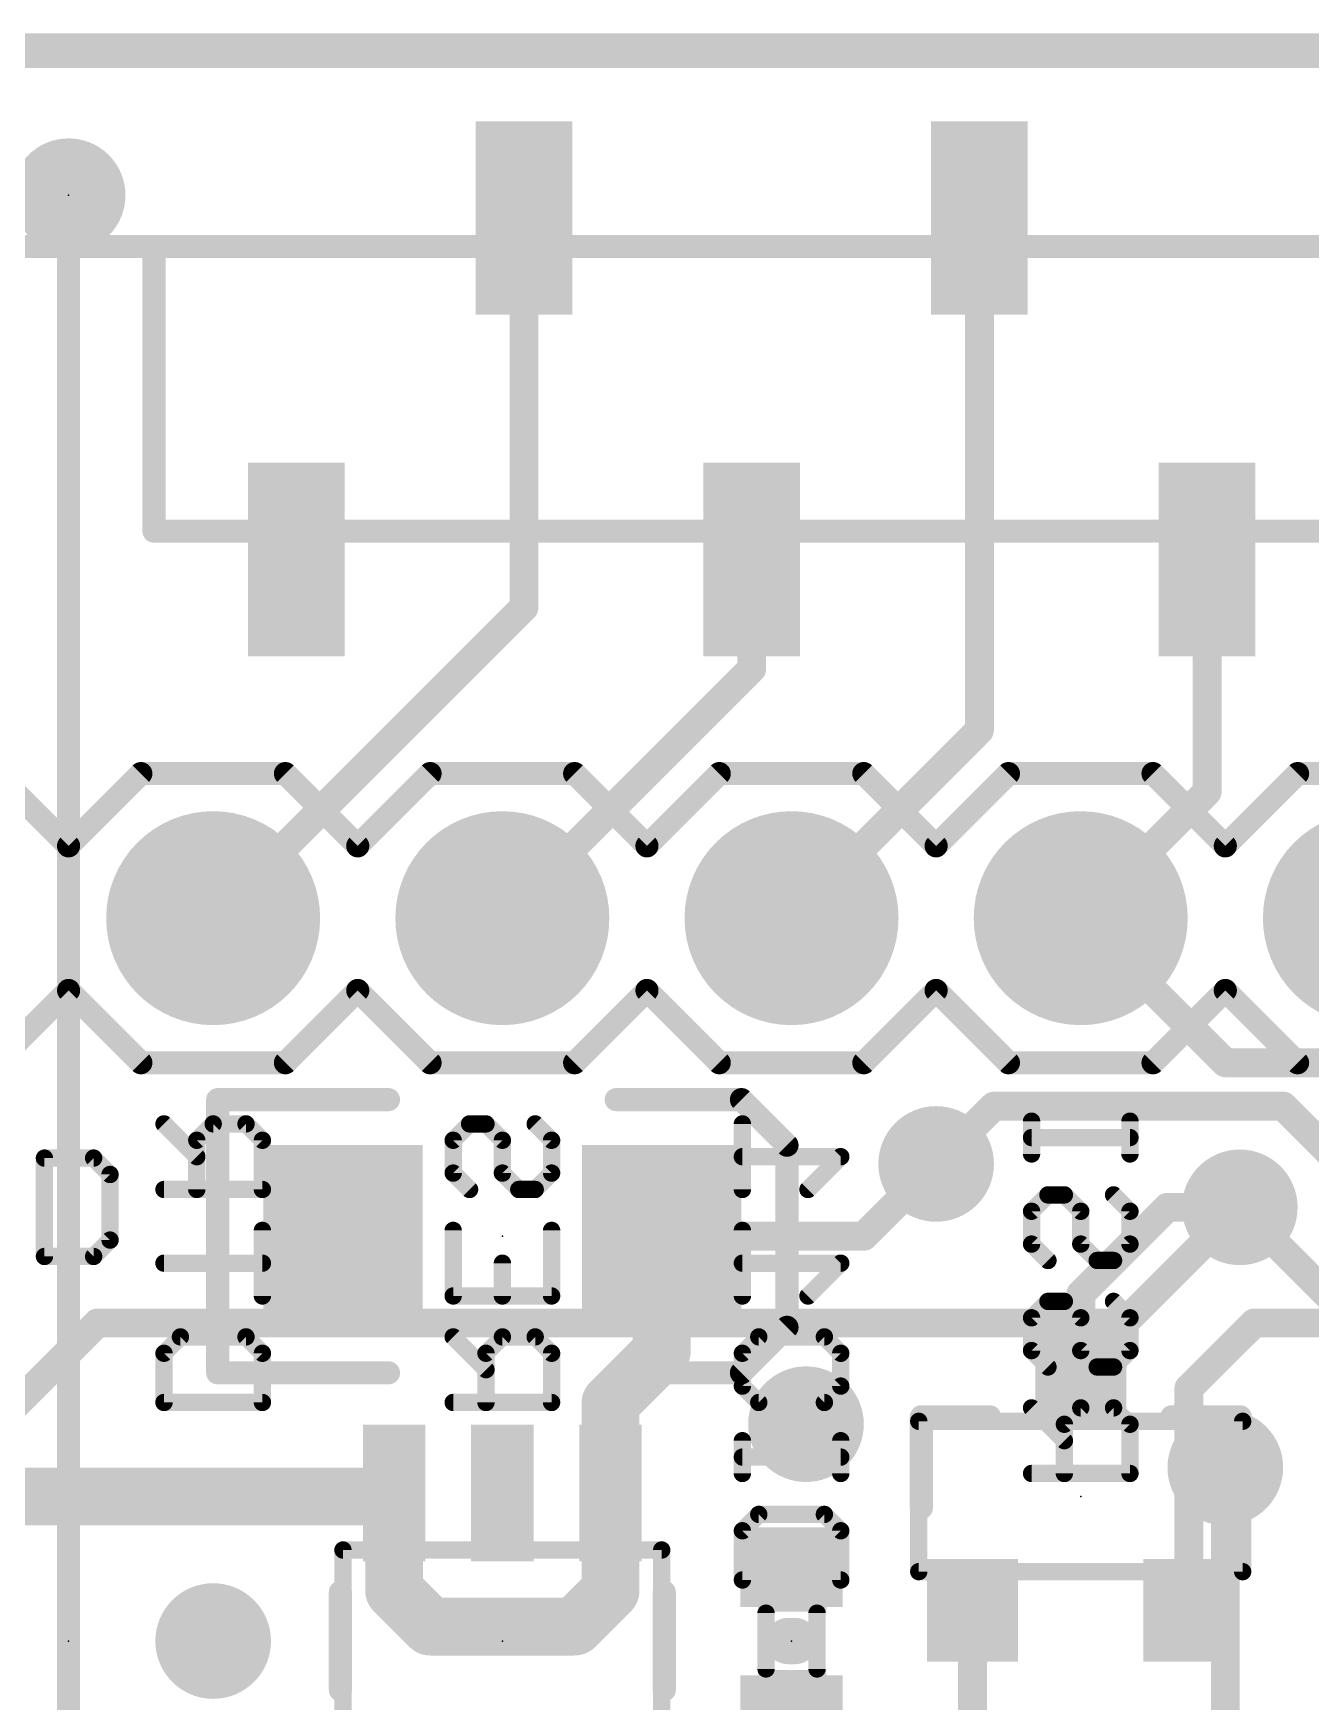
# Model space of a CAD drawing. Extents: x -1.3 to 34.4, y -29.2 to 28.1.
# Drawn here: x 4.77 to 15.99, y 13.44 to 28.09 of the extents above; entities that cross this region are included whole.
import ezdxf

# ---------------------------------------------------------------- set-up
doc = ezdxf.new("R2010")
doc.units = 0
for name, color, linetype in [('1', 12, 'CONTINUOUS'), ('16', 132, 'CONTINUOUS'), ('17', 110, 'CONTINUOUS'), ('18', 110, 'CONTINUOUS'), ('20', 53, 'CONTINUOUS'), ('21', 41, 'CONTINUOUS'), ('22', 40, 'CONTINUOUS'), ('23', 53, 'CONTINUOUS'), ('51', 53, 'CONTINUOUS')]:
    doc.layers.add(name, color=color, linetype=linetype)

# ---------------------------------------------------------------- blocks, each defined once
blk = doc.blocks.new('RECT')
blk.add_solid([(-0.5, -0.5), (0.5, -0.5), (-0.5, 0.5), (0.5, 0.5)])
blk = doc.blocks.new('ROUNDP')
at = {"const_width": 0.5}
blk.add_lwpolyline([(0, -0.25, 1), (0, 0.25, 1), (0, -0.25)], format="xyb", dxfattribs=at)
blk = doc.blocks.new('PIE')
at = {"const_width": 0.5}
blk.add_lwpolyline([(0, -0.25, 1), (0, 0.25, 1), (0, -0.25)], format="xyb", dxfattribs=at)
blk = doc.blocks.new('ROUNDV')
at = {"const_width": 0.5}
blk.add_lwpolyline([(0, -0.25, 1), (0, 0.25, 1), (0, -0.25)], format="xyb", dxfattribs=at)

msp = doc.modelspace()

# ---------------------------------------------------------------- linework, layer by layer
at = {"layer": '1'}
for points, const_width in [([(0, 27.94), (27.94, 27.94)], 0.3048), ([(9.08, 23.05), (9.08, 26.47)], 0.254), ([(13.08, 21.97), (13.08, 26.47)], 0.254), ([(11.08, 22.51), (11.08, 23.47)], 0.254), ([(15.08, 21.43), (15.08, 23.47)], 0.254), ([(6.35, 20.32), (9.08, 23.05)], 0.254), ([(8.89, 20.32), (11.08, 22.51)], 0.254), ([(11.43, 20.32), (13.08, 21.97)], 0.254), ([(13.97, 20.32), (15.08, 21.43)], 0.254), ([(15.24, 19.05), (13.97, 20.32)], 0.254), ([(22.86, 19.05), (15.24, 19.05)], 0.254), ([(12.065, 17.526), (12.7, 18.161)], 0.254), ([(13.97, 17.018), (14.732, 17.78)], 0.254), ([(14.732, 17.78), (15.367, 17.78)], 0.254), ([(10.29, 16.513), (10.29, 17.526)], 0.508), ([(10.29, 17.526), (12.065, 17.526)], 0.254), ([(13.97, 16.34), (13.97, 17.018)], 0.254), ([(14.92, 16.19), (15.494, 16.764)], 0.254), ([(15.494, 16.764), (16.51, 16.764)], 0.254), ([(9.84, 16.063), (10.29, 16.513)], 0.508), ([(9.84, 15.2701), (9.84, 16.063)], 0.508), ([(14.92, 15.494), (14.92, 16.19)], 0.254), ([(14.92, 14.24), (14.92, 15.494)], 0.254), ([(15.24, 15.494), (14.92, 15.494)], 0.254), ([(3.81, 15.24), (7.874, 15.24)], 0.508), ([(7.874, 15.24), (7.9041, 15.2701)], 0.508), ([(7.9041, 15.2701), (7.94, 15.2701)], 0.508), ([(7.94, 15.2701), (7.94, 14.412)], 0.508), ([(9.84, 14.412), (9.84, 15.2701)], 0.508), ([(7.94, 14.412), (8.255, 14.097)], 0.508), ([(9.525, 14.097), (9.84, 14.412)], 0.508), ([(13.02, 14.24), (13.02, 12.761)], 0.254), ([(8.255, 14.097), (9.525, 14.097)], 0.508), ([(11.43, 12.7), (11.43, 13.32)], 0.508)]:
    msp.add_lwpolyline(points, dxfattribs=dict(at, const_width=const_width))
for points, const_width in [([(9.1435, 26.47, 1), (9.0165, 26.47)], 0.127), ([(13.1435, 26.47, 1), (13.0165, 26.47)], 0.127), ([(11.1435, 23.47, 1), (11.0165, 23.47)], 0.127), ([(15.1435, 23.47, 1), (15.0165, 23.47)], 0.127), ([(9.1249, 23.0051, 1), (9.0351, 23.0949)], 0.127), ([(9.0165, 23.05, 1), (9.1435, 23.05)], 0.127), ([(11.0165, 22.51, 1), (11.1435, 22.51)], 0.127), ([(11.1249, 22.4651, 1), (11.0351, 22.5549)], 0.127), ([(13.0165, 21.97, 1), (13.1435, 21.97)], 0.127), ([(13.1249, 21.9251, 1), (13.0351, 22.0149)], 0.127), ([(15.1249, 21.3851, 1), (15.0351, 21.4749)], 0.127), ([(15.0165, 21.43, 1), (15.1435, 21.43)], 0.127), ([(6.3051, 20.3649, 1), (6.3949, 20.2751)], 0.127), ([(8.8451, 20.3649, 1), (8.9349, 20.2751)], 0.127), ([(11.3851, 20.3649, 1), (11.4749, 20.2751)], 0.127), ([(14.0149, 20.3649, 1), (13.9251, 20.2751)], 0.127), ([(13.9251, 20.3649, 1), (14.0149, 20.2751)], 0.127), ([(15.24, 19.1135, 1), (15.24, 18.9865)], 0.127), ([(15.1951, 19.0051, 1), (15.2849, 19.0949)], 0.127), ([(12.7449, 18.1161, 1), (12.6551, 18.2059)], 0.127), ([(14.732, 17.8435, 1), (14.732, 17.7165)], 0.127), ([(14.7769, 17.7351, 1), (14.6871, 17.8249)], 0.127), ([(15.367, 17.7165, 1), (15.367, 17.8435)], 0.127), ([(10.417, 17.526, 1), (10.163, 17.526)], 0.254), ([(10.29, 17.5895, 1), (10.29, 17.4625)], 0.127), ([(12.0201, 17.5709, 1), (12.1099, 17.4811)], 0.127), ([(12.065, 17.4625, 1), (12.065, 17.5895)], 0.127), ([(14.0335, 17.018, 1), (13.9065, 17.018)], 0.127), ([(13.9251, 17.0629, 1), (14.0149, 16.9731)], 0.127), ([(15.494, 16.8275, 1), (15.494, 16.7005)], 0.127), ([(15.5389, 16.7191, 1), (15.4491, 16.8089)], 0.127), ([(10.3798, 16.4232, 1), (10.2002, 16.6028)], 0.254), ([(10.163, 16.513, 1), (10.417, 16.513)], 0.254), ([(9.967, 16.063, 1), (9.713, 16.063)], 0.254), ([(9.7502, 16.1528, 1), (9.9298, 15.9732)], 0.254), ([(13.9065, 16.34, 1), (14.0335, 16.34)], 0.127), ([(14.9835, 16.19, 1), (14.8565, 16.19)], 0.127), ([(14.8751, 16.2349, 1), (14.9649, 16.1451)], 0.127), ([(14.9835, 15.494, 1), (14.8565, 15.494)], 0.127), ([(14.92, 15.5575, 1), (14.92, 15.4305)], 0.127), ([(14.8565, 15.494, 1), (14.9835, 15.494)], 0.127), ([(15.24, 15.4305, 1), (15.24, 15.5575)], 0.127), ([(7.7842, 15.3298, 1), (7.9638, 15.1502)], 0.254), ([(7.9041, 15.3971, 1), (7.9041, 15.1431)], 0.254), ([(8.067, 15.2701, 1), (7.813, 15.2701)], 0.254), ([(7.9939, 15.1803, 1), (7.8143, 15.3599)], 0.254), ([(7.874, 15.113, 1), (7.874, 15.367)], 0.254), ([(7.94, 15.1431, 1), (7.94, 15.3971)], 0.254), ([(9.967, 15.2701, 1), (9.713, 15.2701)], 0.254), ([(9.713, 15.2701, 1), (9.967, 15.2701)], 0.254), ([(8.0298, 14.5018, 1), (7.8502, 14.3222)], 0.254), ([(9.9298, 14.3222, 1), (9.7502, 14.5018)], 0.254), ([(7.813, 14.412, 1), (8.067, 14.412)], 0.254), ([(9.713, 14.412, 1), (9.967, 14.412)], 0.254), ([(13.0835, 14.24, 1), (12.9565, 14.24)], 0.127), ([(8.255, 14.224, 1), (8.255, 13.97)], 0.254), ([(8.1652, 14.0072, 1), (8.3448, 14.1868)], 0.254), ([(9.4352, 14.1868, 1), (9.6148, 14.0072)], 0.254), ([(9.525, 13.97, 1), (9.525, 14.224)], 0.254), ([(14.8565, 14.24, 1), (14.9835, 14.24)], 0.127), ([(11.557, 13.32, 1), (11.303, 13.32)], 0.254)]:
    msp.add_lwpolyline(points, format="xyb", dxfattribs=dict(at, const_width=const_width))
at = {"layer": '16'}
for points, const_width in [([(0, 27.94), (27.94, 27.94)], 0.3048), ([(13.208, 18.669), (12.7, 18.161)], 0.254), ([(13.589, 18.669), (13.208, 18.669)], 0.254), ([(14.224, 18.669), (13.589, 18.669)], 0.254), ([(15.748, 18.669), (14.224, 18.669)], 0.254), ([(19.05, 15.367), (15.748, 18.669)], 0.254), ([(14.351, 16.764), (15.367, 17.78)], 0.254), ([(17.78, 15.367), (15.367, 17.78)], 0.254), ([(5.08, 16.51), (5.334, 16.764)], 0.254), ([(5.334, 16.764), (14.351, 16.764)], 0.254), ([(2.54, 13.97), (5.08, 16.51)], 0.254), ([(15.24, 11.557), (15.24, 15.494)], 0.254)]:
    msp.add_lwpolyline(points, dxfattribs=dict(at, const_width=const_width))
at = {"layer": '16', "const_width": 0.127}
for points in [[(13.208, 18.7325, 1), (13.208, 18.6055)], [(13.2529, 18.6241, 1), (13.1631, 18.7139)], [(13.589, 18.7325, 1), (13.589, 18.6055)], [(13.589, 18.6055, 1), (13.589, 18.7325)], [(14.224, 18.7325, 1), (14.224, 18.6055)], [(14.224, 18.6055, 1), (14.224, 18.7325)], [(15.7929, 18.7139, 1), (15.7031, 18.6241)], [(15.748, 18.6055, 1), (15.748, 18.7325)], [(12.6551, 18.2059, 1), (12.7449, 18.1161)], [(15.4119, 17.8249, 1), (15.3221, 17.7351)], [(15.4119, 17.7351, 1), (15.3221, 17.8249)], [(5.334, 16.8275, 1), (5.334, 16.7005)], [(5.3789, 16.7191, 1), (5.2891, 16.8089)], [(14.3061, 16.8089, 1), (14.3959, 16.7191)], [(14.351, 16.7005, 1), (14.351, 16.8275)], [(5.0351, 16.5549, 1), (5.1249, 16.4651)], [(5.1249, 16.4651, 1), (5.0351, 16.5549)], [(15.3035, 15.494, 1), (15.1765, 15.494)]]:
    msp.add_lwpolyline(points, format="xyb", dxfattribs=at)
at = {"layer": '20', "const_width": 0.2032}
msp.add_lwpolyline([(0, 27.94), (34.29, 27.94)], dxfattribs=at)
at = {"layer": '21'}
for points, const_width in [([(5.83, 26.22), (6.38, 26.22)], 0.2032), ([(5.83, 26.22), (5.83, 23.72)], 0.2032), ([(5.83, 23.72), (6.38, 23.72)], 0.2032), ([(4.445, 21.59), (5.08, 20.955)], 0.2032), ([(5.08, 20.955), (5.715, 21.59)], 0.2032), ([(5.715, 21.59), (6.985, 21.59)], 0.2032), ([(6.985, 21.59), (7.62, 20.955)], 0.2032), ([(7.62, 20.955), (8.255, 21.59)], 0.2032), ([(8.255, 21.59), (9.525, 21.59)], 0.2032), ([(9.525, 21.59), (10.16, 20.955)], 0.2032), ([(10.795, 21.59), (10.16, 20.955)], 0.2032), ([(10.795, 21.59), (12.065, 21.59)], 0.2032), ([(12.065, 21.59), (12.7, 20.955)], 0.2032), ([(12.7, 20.955), (13.335, 21.59)], 0.2032), ([(13.335, 21.59), (14.605, 21.59)], 0.2032), ([(14.605, 21.59), (15.24, 20.955)], 0.2032), ([(15.24, 20.955), (15.875, 21.59)], 0.2032), ([(15.875, 21.59), (17.145, 21.59)], 0.2032), ([(5.08, 19.685), (4.445, 19.05)], 0.2032), ([(5.715, 19.05), (5.08, 19.685)], 0.2032), ([(7.62, 19.685), (6.985, 19.05)], 0.2032), ([(8.255, 19.05), (7.62, 19.685)], 0.2032), ([(10.16, 19.685), (9.525, 19.05)], 0.2032), ([(10.16, 19.685), (10.795, 19.05)], 0.2032), ([(12.7, 19.685), (12.065, 19.05)], 0.2032), ([(13.335, 19.05), (12.7, 19.685)], 0.2032), ([(15.24, 19.685), (14.605, 19.05)], 0.2032), ([(15.875, 19.05), (15.24, 19.685)], 0.2032), ([(6.985, 19.05), (5.715, 19.05)], 0.2032), ([(9.525, 19.05), (8.255, 19.05)], 0.2032), ([(12.065, 19.05), (10.795, 19.05)], 0.2032), ([(14.605, 19.05), (13.335, 19.05)], 0.2032), ([(17.145, 19.05), (15.875, 19.05)], 0.2032), ([(6.39, 16.326), (6.39, 18.726)], 0.2032), ([(6.39, 18.726), (7.89, 18.726)], 0.2032), ([(10.99, 18.726), (9.89, 18.726)], 0.2032), ([(11.39, 18.326), (10.99, 18.726)], 0.2032), ([(11.39, 16.726), (11.39, 18.326)], 0.2032), ([(4.8682, 18.2125), (4.8682, 17.3482)], 0.1524), ([(5.3004, 18.2125), (4.8682, 18.2125)], 0.1524), ([(5.4445, 18.0685), (5.3004, 18.2125)], 0.1524), ([(5.4445, 17.4923), (5.4445, 18.0685)], 0.1524), ([(5.3004, 17.3482), (5.4445, 17.4923)], 0.1524), ([(4.8682, 17.3482), (5.3004, 17.3482)], 0.1524), ([(10.99, 16.326), (11.39, 16.726)], 0.2032), ([(7.89, 16.326), (6.39, 16.326)], 0.2032), ([(9.89, 16.326), (10.99, 16.326)], 0.2032), ([(13.17, 15.94), (12.57, 15.94)], 0.2032), ([(12.57, 15.94), (12.57, 15.14)], 0.2032), ([(14.77, 15.94), (15.37, 15.94)], 0.2032), ([(15.37, 15.94), (15.37, 15.14)], 0.2032), ([(7.4676, 13.5406), (7.4676, 14.3994)], 0.2032), ([(10.3124, 14.3994), (10.3124, 13.5406)], 0.2032), ([(11.3995, 13.97), (11.4605, 13.97)], 0.4064)]:
    msp.add_lwpolyline(points, dxfattribs=dict(at, const_width=const_width))
for points, const_width in [([(5.83, 26.2708, 1), (5.83, 26.1692)], 0.1016), ([(5.8808, 26.22, 1), (5.7792, 26.22)], 0.1016), ([(6.38, 26.1692, 1), (6.38, 26.2708)], 0.1016), ([(5.83, 23.7708, 1), (5.83, 23.6692)], 0.1016), ([(5.7792, 23.72, 1), (5.8808, 23.72)], 0.1016), ([(6.38, 23.6692, 1), (6.38, 23.7708)], 0.1016), ([(5.715, 21.6408, 1), (5.715, 21.5392)], 0.1016), ([(5.7509, 21.5541, 1), (5.6791, 21.6259)], 0.1016), ([(7.0209, 21.6259, 1), (6.9491, 21.5541)], 0.1016), ([(6.985, 21.5392, 1), (6.985, 21.6408)], 0.1016), ([(8.255, 21.6408, 1), (8.255, 21.5392)], 0.1016), ([(8.2909, 21.5541, 1), (8.2191, 21.6259)], 0.1016), ([(9.5609, 21.6259, 1), (9.4891, 21.5541)], 0.1016), ([(9.525, 21.5392, 1), (9.525, 21.6408)], 0.1016), ([(10.795, 21.6408, 1), (10.795, 21.5392)], 0.1016), ([(10.8309, 21.5541, 1), (10.7591, 21.6259)], 0.1016), ([(12.1009, 21.6259, 1), (12.0291, 21.5541)], 0.1016), ([(12.065, 21.5392, 1), (12.065, 21.6408)], 0.1016), ([(13.335, 21.6408, 1), (13.335, 21.5392)], 0.1016), ([(13.3709, 21.5541, 1), (13.2991, 21.6259)], 0.1016), ([(14.6409, 21.6259, 1), (14.5691, 21.5541)], 0.1016), ([(14.605, 21.5392, 1), (14.605, 21.6408)], 0.1016), ([(15.875, 21.6408, 1), (15.875, 21.5392)], 0.1016), ([(15.9109, 21.5541, 1), (15.8391, 21.6259)], 0.1016), ([(5.0441, 20.9909, 1), (5.1159, 20.9191)], 0.1016), ([(5.0441, 20.9191, 1), (5.1159, 20.9909)], 0.1016), ([(7.5841, 20.9909, 1), (7.6559, 20.9191)], 0.1016), ([(7.5841, 20.9191, 1), (7.6559, 20.9909)], 0.1016), ([(10.1241, 20.9909, 1), (10.1959, 20.9191)], 0.1016), ([(10.1241, 20.9191, 1), (10.1959, 20.9909)], 0.1016), ([(12.6641, 20.9909, 1), (12.7359, 20.9191)], 0.1016), ([(12.6641, 20.9191, 1), (12.7359, 20.9909)], 0.1016), ([(15.2041, 20.9909, 1), (15.2759, 20.9191)], 0.1016), ([(15.2041, 20.9191, 1), (15.2759, 20.9909)], 0.1016), ([(5.1159, 19.7209, 1), (5.0441, 19.6491)], 0.1016), ([(5.1159, 19.6491, 1), (5.0441, 19.7209)], 0.1016), ([(7.6559, 19.7209, 1), (7.5841, 19.6491)], 0.1016), ([(7.6559, 19.6491, 1), (7.5841, 19.7209)], 0.1016), ([(10.1959, 19.7209, 1), (10.1241, 19.6491)], 0.1016), ([(10.1959, 19.6491, 1), (10.1241, 19.7209)], 0.1016), ([(12.7359, 19.7209, 1), (12.6641, 19.6491)], 0.1016), ([(12.7359, 19.6491, 1), (12.6641, 19.7209)], 0.1016), ([(15.2759, 19.7209, 1), (15.2041, 19.6491)], 0.1016), ([(15.2759, 19.6491, 1), (15.2041, 19.7209)], 0.1016), ([(5.715, 19.1008, 1), (5.715, 18.9992)], 0.1016), ([(5.6791, 19.0141, 1), (5.7509, 19.0859)], 0.1016), ([(6.9491, 19.0859, 1), (7.0209, 19.0141)], 0.1016), ([(6.985, 18.9992, 1), (6.985, 19.1008)], 0.1016), ([(8.255, 19.1008, 1), (8.255, 18.9992)], 0.1016), ([(8.2191, 19.0141, 1), (8.2909, 19.0859)], 0.1016), ([(9.4891, 19.0859, 1), (9.5609, 19.0141)], 0.1016), ([(9.525, 18.9992, 1), (9.525, 19.1008)], 0.1016), ([(10.795, 19.1008, 1), (10.795, 18.9992)], 0.1016), ([(10.7591, 19.0141, 1), (10.8309, 19.0859)], 0.1016), ([(12.0291, 19.0859, 1), (12.1009, 19.0141)], 0.1016), ([(12.065, 18.9992, 1), (12.065, 19.1008)], 0.1016), ([(13.335, 19.1008, 1), (13.335, 18.9992)], 0.1016), ([(13.2991, 19.0141, 1), (13.3709, 19.0859)], 0.1016), ([(14.5691, 19.0859, 1), (14.6409, 19.0141)], 0.1016), ([(14.605, 18.9992, 1), (14.605, 19.1008)], 0.1016), ([(15.875, 19.1008, 1), (15.875, 18.9992)], 0.1016), ([(15.8391, 19.0141, 1), (15.9109, 19.0859)], 0.1016), ([(6.4408, 18.726, 1), (6.3392, 18.726)], 0.1016), ([(6.39, 18.7768, 1), (6.39, 18.6752)], 0.1016), ([(7.89, 18.6752, 1), (7.89, 18.7768)], 0.1016), ([(9.89, 18.7768, 1), (9.89, 18.6752)], 0.1016), ([(11.0259, 18.7619, 1), (10.9541, 18.6901)], 0.1016), ([(10.99, 18.6752, 1), (10.99, 18.7768)], 0.1016), ([(11.4408, 18.326, 1), (11.3392, 18.326)], 0.1016), ([(11.3541, 18.2901, 1), (11.4259, 18.3619)], 0.1016), ([(4.9063, 18.2125, 1), (4.8301, 18.2125)], 0.0762), ([(4.8682, 18.2506, 1), (4.8682, 18.1744)], 0.0762), ([(5.3273, 18.2395, 1), (5.2735, 18.1856)], 0.0762), ([(5.3004, 18.1744, 1), (5.3004, 18.2506)], 0.0762), ([(5.4826, 18.0685, 1), (5.4064, 18.0685)], 0.0762), ([(5.4175, 18.0415, 1), (5.4714, 18.0954)], 0.0762), ([(5.4064, 17.4923, 1), (5.4826, 17.4923)], 0.0762), ([(5.4714, 17.4653, 1), (5.4175, 17.5192)], 0.0762), ([(4.8682, 17.3863, 1), (4.8682, 17.3101)], 0.0762), ([(4.8301, 17.3482, 1), (4.9063, 17.3482)], 0.0762), ([(5.2735, 17.3751, 1), (5.3273, 17.3213)], 0.0762), ([(5.3004, 17.3101, 1), (5.3004, 17.3863)], 0.0762), ([(11.3392, 16.726, 1), (11.4408, 16.726)], 0.1016), ([(11.4259, 16.6901, 1), (11.3541, 16.7619)], 0.1016), ([(6.39, 16.3768, 1), (6.39, 16.2752)], 0.1016), ([(7.89, 16.2752, 1), (7.89, 16.3768)], 0.1016), ([(9.89, 16.3768, 1), (9.89, 16.2752)], 0.1016), ([(10.99, 16.2752, 1), (10.99, 16.3768)], 0.1016), ([(6.3392, 16.326, 1), (6.4408, 16.326)], 0.1016), ([(10.9541, 16.3619, 1), (11.0259, 16.2901)], 0.1016), ([(12.57, 15.9908, 1), (12.57, 15.8892)], 0.1016), ([(12.6208, 15.94, 1), (12.5192, 15.94)], 0.1016), ([(13.17, 15.8892, 1), (13.17, 15.9908)], 0.1016), ([(14.77, 15.9908, 1), (14.77, 15.8892)], 0.1016), ([(15.4208, 15.94, 1), (15.3192, 15.94)], 0.1016), ([(15.37, 15.8892, 1), (15.37, 15.9908)], 0.1016), ([(12.5192, 15.14, 1), (12.6208, 15.14)], 0.1016), ([(15.3192, 15.14, 1), (15.4208, 15.14)], 0.1016), ([(7.5184, 14.3994, 1), (7.4168, 14.3994)], 0.1016), ([(10.3632, 14.3994, 1), (10.2616, 14.3994)], 0.1016), ([(11.3995, 14.0716, 1), (11.3995, 13.8684)], 0.2032), ([(11.4605, 13.8684, 1), (11.4605, 14.0716)], 0.2032), ([(7.4168, 13.5406, 1), (7.5184, 13.5406)], 0.1016), ([(10.2616, 13.5406, 1), (10.3632, 13.5406)], 0.1016)]:
    msp.add_lwpolyline(points, format="xyb", dxfattribs=dict(at, const_width=const_width))
at = {"layer": '22', "const_width": 0.1524}
for points in [[(13.5382, 18.2485), (13.5382, 18.5366)], [(14.4025, 18.2485), (14.4025, 18.5366)], [(6.2063, 18.2248), (5.9182, 18.5129)], [(6.3504, 18.5129), (6.2063, 18.3689)], [(6.6385, 18.5129), (6.3504, 18.5129)], [(6.7825, 18.3689), (6.6385, 18.5129)], [(8.6023, 18.5129), (8.4582, 18.3689)], [(8.7463, 18.5129), (8.6023, 18.5129)], [(8.8904, 18.3689), (8.7463, 18.5129)], [(9.1785, 18.5129), (9.3225, 18.3689)], [(10.9982, 17.9367), (10.9982, 18.5129)], [(13.5382, 18.3926), (14.4025, 18.3926)], [(6.2063, 18.3689), (6.2063, 17.9367)], [(6.7825, 17.9367), (6.7825, 18.3689)], [(8.4582, 18.3689), (8.4582, 18.0807)], [(8.8904, 18.0807), (8.8904, 18.3689)], [(9.3225, 18.3689), (9.3225, 18.0807)], [(11.8625, 18.2248), (10.9982, 18.2248)], [(11.5744, 17.9367), (11.8625, 18.2248)], [(8.4582, 18.0807), (8.6023, 17.9367)], [(9.0344, 17.9367), (8.8904, 18.0807)], [(9.3225, 18.0807), (9.1785, 17.9367)], [(5.9182, 17.9367), (6.7825, 17.9367)], [(9.1785, 17.9367), (9.0344, 17.9367)], [(13.6823, 17.8892), (13.5382, 17.7452)], [(13.8263, 17.8892), (13.6823, 17.8892)], [(13.9704, 17.7452), (13.8263, 17.8892)], [(14.2585, 17.8892), (14.4025, 17.7452)], [(13.5382, 17.7452), (13.5382, 17.4571)], [(13.9704, 17.4571), (13.9704, 17.7452)], [(14.4025, 17.7452), (14.4025, 17.4571)], [(6.7825, 17.0012), (6.7825, 17.5774)], [(8.4582, 17.0012), (8.4582, 17.5774)], [(9.3225, 17.5774), (9.3225, 17.0012)], [(10.9982, 17.0012), (10.9982, 17.5774)], [(13.5382, 17.4571), (13.6823, 17.313)], [(14.1144, 17.313), (13.9704, 17.4571)], [(14.4025, 17.4571), (14.2585, 17.313)], [(5.9182, 17.2893), (6.7825, 17.2893)], [(8.8904, 17.0012), (8.8904, 17.2893)], [(11.8625, 17.2893), (10.9982, 17.2893)], [(11.5744, 17.0012), (11.8625, 17.2893)], [(14.2585, 17.313), (14.1144, 17.313)], [(9.3225, 17.0012), (8.4582, 17.0012)], [(13.6823, 16.9537), (13.5382, 16.8097)], [(13.8263, 16.9537), (13.6823, 16.9537)], [(13.9704, 16.8097), (13.8263, 16.9537)], [(14.2585, 16.9537), (14.4025, 16.8097)], [(13.5382, 16.8097), (13.5382, 16.5215)], [(13.9704, 16.5215), (13.9704, 16.8097)], [(14.4025, 16.8097), (14.4025, 16.5215)], [(5.9182, 16.4978), (6.0623, 16.6419)], [(6.0623, 16.6419), (6.6385, 16.6419)], [(6.6385, 16.6419), (6.7825, 16.4978)], [(8.7463, 16.3538), (8.4582, 16.6419)], [(8.8904, 16.6419), (8.7463, 16.4978)], [(9.1785, 16.6419), (8.8904, 16.6419)], [(9.3225, 16.4978), (9.1785, 16.6419)], [(10.9982, 16.4978), (11.1423, 16.6419)], [(11.1423, 16.6419), (11.7185, 16.6419)], [(11.7185, 16.6419), (11.8625, 16.4978)], [(5.9182, 16.0656), (5.9182, 16.4978)], [(6.7825, 16.4978), (6.7825, 16.0656)], [(8.7463, 16.4978), (8.7463, 16.0656)], [(9.3225, 16.0656), (9.3225, 16.4978)], [(10.9982, 16.2097), (10.9982, 16.4978)], [(11.8625, 16.4978), (11.8625, 16.2097)], [(13.5382, 16.5215), (13.6823, 16.3775)], [(14.1144, 16.3775), (13.9704, 16.5215)], [(14.4025, 16.5215), (14.2585, 16.3775)], [(14.2585, 16.3775), (14.1144, 16.3775)], [(11.1423, 16.0656), (10.9982, 16.2097)], [(11.8625, 16.2097), (11.7185, 16.0656)], [(6.7825, 16.0656), (5.9182, 16.0656)], [(8.4582, 16.0656), (9.3225, 16.0656)], [(11.7185, 16.0656), (11.1423, 16.0656)], [(13.8263, 15.7301), (13.5382, 16.0182)], [(13.9704, 16.0182), (13.8263, 15.8741)], [(14.2585, 16.0182), (13.9704, 16.0182)], [(14.4025, 15.8741), (14.2585, 16.0182)], [(13.8263, 15.8741), (13.8263, 15.442)], [(14.4025, 15.442), (14.4025, 15.8741)], [(10.9982, 15.442), (10.9982, 15.7301)], [(11.8625, 15.442), (11.8625, 15.7301)], [(10.9982, 15.586), (11.8625, 15.586)], [(13.5382, 15.442), (14.4025, 15.442)], [(10.9982, 14.9386), (11.1423, 15.0827)], [(11.1423, 15.0827), (11.7185, 15.0827)], [(11.7185, 15.0827), (11.8625, 14.9386)], [(10.9982, 14.5064), (10.9982, 14.9386)], [(11.8625, 14.9386), (11.8625, 14.5064)], [(11.8625, 14.5064), (10.9982, 14.5064)]]:
    msp.add_lwpolyline(points, dxfattribs=at)
at = {"layer": '22', "const_width": 0.0762}
for points in [[(13.5763, 18.5366, 1), (13.5001, 18.5366)], [(14.4406, 18.5366, 1), (14.3644, 18.5366)], [(5.9451, 18.5398, 1), (5.8913, 18.486)], [(6.3504, 18.551, 1), (6.3504, 18.4748)], [(6.3773, 18.486, 1), (6.3234, 18.5398)], [(6.6654, 18.5398, 1), (6.6115, 18.486)], [(6.6385, 18.4748, 1), (6.6385, 18.551)], [(8.6023, 18.551, 1), (8.6023, 18.4748)], [(8.6292, 18.486, 1), (8.5753, 18.5398)], [(8.7733, 18.5398, 1), (8.7194, 18.486)], [(8.7463, 18.4748, 1), (8.7463, 18.551)], [(9.2054, 18.5398, 1), (9.1515, 18.486)], [(11.0363, 18.5129, 1), (10.9601, 18.5129)], [(13.5382, 18.4307, 1), (13.5382, 18.3545)], [(14.4025, 18.3545, 1), (14.4025, 18.4307)], [(6.2444, 18.3689, 1), (6.1682, 18.3689)], [(6.1794, 18.3958, 1), (6.2333, 18.3419)], [(6.8206, 18.3689, 1), (6.7444, 18.3689)], [(6.7556, 18.3419, 1), (6.8095, 18.3958)], [(8.4963, 18.3689, 1), (8.4201, 18.3689)], [(8.4313, 18.3958, 1), (8.4851, 18.3419)], [(8.9285, 18.3689, 1), (8.8523, 18.3689)], [(8.8634, 18.3419, 1), (8.9173, 18.3958)], [(9.3606, 18.3689, 1), (9.2844, 18.3689)], [(9.2956, 18.3419, 1), (9.3495, 18.3958)], [(6.1794, 18.1979, 1), (6.2333, 18.2517)], [(10.9982, 18.2629, 1), (10.9982, 18.1867)], [(11.8895, 18.1978, 1), (11.8356, 18.2517)], [(11.8625, 18.1867, 1), (11.8625, 18.2629)], [(13.5001, 18.2485, 1), (13.5763, 18.2485)], [(14.3644, 18.2485, 1), (14.4406, 18.2485)], [(8.4851, 18.1077, 1), (8.4313, 18.0538)], [(8.4201, 18.0807, 1), (8.4963, 18.0807)], [(8.9173, 18.1077, 1), (8.8634, 18.0538)], [(8.8523, 18.0807, 1), (8.9285, 18.0807)], [(9.2844, 18.0807, 1), (9.3606, 18.0807)], [(9.3495, 18.0538, 1), (9.2956, 18.1077)], [(5.9182, 17.9748, 1), (5.9182, 17.8986)], [(6.1682, 17.9367, 1), (6.2444, 17.9367)], [(6.7444, 17.9367, 1), (6.8206, 17.9367)], [(6.7825, 17.8986, 1), (6.7825, 17.9748)], [(8.5753, 17.9097, 1), (8.6292, 17.9636)], [(9.0344, 17.9748, 1), (9.0344, 17.8986)], [(9.0075, 17.9097, 1), (9.0614, 17.9636)], [(9.1515, 17.9636, 1), (9.2054, 17.9097)], [(9.1785, 17.8986, 1), (9.1785, 17.9748)], [(10.9601, 17.9367, 1), (11.0363, 17.9367)], [(11.5475, 17.9636, 1), (11.6014, 17.9097)], [(13.6823, 17.9273, 1), (13.6823, 17.8511)], [(13.7092, 17.8623, 1), (13.6553, 17.9162)], [(13.8533, 17.9162, 1), (13.7994, 17.8623)], [(13.8263, 17.8511, 1), (13.8263, 17.9273)], [(14.2854, 17.9162, 1), (14.2315, 17.8623)], [(13.5763, 17.7452, 1), (13.5001, 17.7452)], [(13.5113, 17.7721, 1), (13.5651, 17.7182)], [(14.0085, 17.7452, 1), (13.9323, 17.7452)], [(13.9434, 17.7182, 1), (13.9973, 17.7721)], [(14.4406, 17.7452, 1), (14.3644, 17.7452)], [(14.3756, 17.7182, 1), (14.4295, 17.7721)], [(6.8206, 17.5774, 1), (6.7444, 17.5774)], [(8.4963, 17.5774, 1), (8.4201, 17.5774)], [(9.3606, 17.5774, 1), (9.2844, 17.5774)], [(11.0363, 17.5774, 1), (10.9601, 17.5774)], [(13.5651, 17.484, 1), (13.5113, 17.4301)], [(13.5001, 17.4571, 1), (13.5763, 17.4571)], [(13.9973, 17.484, 1), (13.9434, 17.4301)], [(13.9323, 17.4571, 1), (14.0085, 17.4571)], [(14.3644, 17.4571, 1), (14.4406, 17.4571)], [(14.4295, 17.4301, 1), (14.3756, 17.484)], [(5.9182, 17.3274, 1), (5.9182, 17.2512)], [(6.7825, 17.2512, 1), (6.7825, 17.3274)], [(8.9285, 17.2893, 1), (8.8523, 17.2893)], [(10.9982, 17.3274, 1), (10.9982, 17.2512)], [(11.8895, 17.2623, 1), (11.8356, 17.3162)], [(11.8625, 17.2512, 1), (11.8625, 17.3274)], [(13.6553, 17.2861, 1), (13.7092, 17.3399)], [(14.1144, 17.3511, 1), (14.1144, 17.2749)], [(14.0875, 17.2861, 1), (14.1414, 17.3399)], [(14.2315, 17.3399, 1), (14.2854, 17.2861)], [(14.2585, 17.2749, 1), (14.2585, 17.3511)], [(6.7444, 17.0012, 1), (6.8206, 17.0012)], [(8.4582, 17.0393, 1), (8.4582, 16.9631)], [(8.4201, 17.0012, 1), (8.4963, 17.0012)], [(8.8523, 17.0012, 1), (8.9285, 17.0012)], [(9.2844, 17.0012, 1), (9.3606, 17.0012)], [(9.3225, 16.9631, 1), (9.3225, 17.0393)], [(10.9601, 17.0012, 1), (11.0363, 17.0012)], [(11.5475, 17.0281, 1), (11.6014, 16.9742)], [(13.6823, 16.9918, 1), (13.6823, 16.9156)], [(13.7092, 16.9268, 1), (13.6553, 16.9806)], [(13.8533, 16.9806, 1), (13.7994, 16.9268)], [(13.8263, 16.9156, 1), (13.8263, 16.9918)], [(14.2854, 16.9806, 1), (14.2315, 16.9268)], [(13.5763, 16.8097, 1), (13.5001, 16.8097)], [(13.5113, 16.8366, 1), (13.5651, 16.7827)], [(14.0085, 16.8097, 1), (13.9323, 16.8097)], [(13.9434, 16.7827, 1), (13.9973, 16.8366)], [(14.4406, 16.8097, 1), (14.3644, 16.8097)], [(14.3756, 16.7827, 1), (14.4295, 16.8366)], [(6.0623, 16.68, 1), (6.0623, 16.6038)], [(6.0892, 16.6149, 1), (6.0353, 16.6688)], [(6.6654, 16.6688, 1), (6.6115, 16.6149)], [(6.6385, 16.6038, 1), (6.6385, 16.68)], [(8.4851, 16.6688, 1), (8.4313, 16.6149)], [(8.8904, 16.68, 1), (8.8904, 16.6038)], [(8.9173, 16.6149, 1), (8.8634, 16.6688)], [(9.2054, 16.6688, 1), (9.1515, 16.6149)], [(9.1785, 16.6038, 1), (9.1785, 16.68)], [(11.1423, 16.68, 1), (11.1423, 16.6038)], [(11.1692, 16.6149, 1), (11.1153, 16.6688)], [(11.7454, 16.6688, 1), (11.6915, 16.6149)], [(11.7185, 16.6038, 1), (11.7185, 16.68)], [(5.9563, 16.4978, 1), (5.8801, 16.4978)], [(5.8913, 16.5248, 1), (5.9451, 16.4709)], [(6.8206, 16.4978, 1), (6.7444, 16.4978)], [(6.7556, 16.4709, 1), (6.8095, 16.5248)], [(8.7844, 16.4978, 1), (8.7082, 16.4978)], [(8.7194, 16.5248, 1), (8.7733, 16.4709)], [(9.3606, 16.4978, 1), (9.2844, 16.4978)], [(9.2956, 16.4709, 1), (9.3495, 16.5248)], [(11.0363, 16.4978, 1), (10.9601, 16.4978)], [(10.9713, 16.5248, 1), (11.0251, 16.4709)], [(11.9006, 16.4978, 1), (11.8244, 16.4978)], [(11.8356, 16.4709, 1), (11.8895, 16.5248)], [(13.5651, 16.5485, 1), (13.5113, 16.4946)], [(13.9973, 16.5485, 1), (13.9434, 16.4946)], [(14.4295, 16.4946, 1), (14.3756, 16.5485)], [(8.7194, 16.3268, 1), (8.7733, 16.3807)], [(13.5001, 16.5215, 1), (13.5763, 16.5215)], [(13.6553, 16.3505, 1), (13.7092, 16.4044)], [(13.9323, 16.5215, 1), (14.0085, 16.5215)], [(14.1144, 16.4156, 1), (14.1144, 16.3394)], [(14.0875, 16.3505, 1), (14.1414, 16.4044)], [(14.2315, 16.4044, 1), (14.2854, 16.3505)], [(14.2585, 16.3394, 1), (14.2585, 16.4156)], [(14.3644, 16.5215, 1), (14.4406, 16.5215)], [(11.0251, 16.2366, 1), (10.9713, 16.1828)], [(11.8895, 16.1828, 1), (11.8356, 16.2366)], [(5.9182, 16.1037, 1), (5.9182, 16.0275)], [(6.7825, 16.0275, 1), (6.7825, 16.1037)], [(8.4582, 16.1037, 1), (8.4582, 16.0275)], [(9.3225, 16.0275, 1), (9.3225, 16.1037)], [(10.9601, 16.2097, 1), (11.0363, 16.2097)], [(11.1423, 16.1037, 1), (11.1423, 16.0275)], [(11.1153, 16.0387, 1), (11.1692, 16.0926)], [(11.6915, 16.0926, 1), (11.7454, 16.0387)], [(11.7185, 16.0275, 1), (11.7185, 16.1037)], [(11.8244, 16.2097, 1), (11.9006, 16.2097)], [(5.8801, 16.0656, 1), (5.9563, 16.0656)], [(6.7444, 16.0656, 1), (6.8206, 16.0656)], [(8.7082, 16.0656, 1), (8.7844, 16.0656)], [(9.2844, 16.0656, 1), (9.3606, 16.0656)], [(13.5651, 16.0451, 1), (13.5113, 15.9912)], [(13.9704, 16.0563, 1), (13.9704, 15.9801)], [(13.9973, 15.9912, 1), (13.9434, 16.0451)], [(14.2854, 16.0451, 1), (14.2315, 15.9912)], [(14.2585, 15.9801, 1), (14.2585, 16.0563)], [(13.8644, 15.8741, 1), (13.7882, 15.8741)], [(13.7994, 15.9011, 1), (13.8533, 15.8472)], [(14.4406, 15.8741, 1), (14.3644, 15.8741)], [(14.3756, 15.8472, 1), (14.4295, 15.9011)], [(11.0363, 15.7301, 1), (10.9601, 15.7301)], [(11.9006, 15.7301, 1), (11.8244, 15.7301)], [(13.7994, 15.7031, 1), (13.8533, 15.757)], [(10.9982, 15.6241, 1), (10.9982, 15.5479)], [(11.8625, 15.5479, 1), (11.8625, 15.6241)], [(10.9601, 15.442, 1), (11.0363, 15.442)], [(11.8244, 15.442, 1), (11.9006, 15.442)], [(13.5382, 15.4801, 1), (13.5382, 15.4039)], [(13.7882, 15.442, 1), (13.8644, 15.442)], [(14.3644, 15.442, 1), (14.4406, 15.442)], [(14.4025, 15.4039, 1), (14.4025, 15.4801)], [(11.1423, 15.1208, 1), (11.1423, 15.0446)], [(11.1692, 15.0557, 1), (11.1153, 15.1096)], [(11.7454, 15.1096, 1), (11.6915, 15.0557)], [(11.7185, 15.0446, 1), (11.7185, 15.1208)], [(11.0363, 14.9386, 1), (10.9601, 14.9386)], [(10.9713, 14.9656, 1), (11.0251, 14.9117)], [(11.9006, 14.9386, 1), (11.8244, 14.9386)], [(11.8356, 14.9117, 1), (11.8895, 14.9656)], [(10.9982, 14.5445, 1), (10.9982, 14.4683)], [(10.9601, 14.5064, 1), (11.0363, 14.5064)], [(11.8244, 14.5064, 1), (11.9006, 14.5064)], [(11.8625, 14.4683, 1), (11.8625, 14.5445)]]:
    msp.add_lwpolyline(points, format="xyb", dxfattribs=at)
at = {"layer": '23'}
for p in [(5.08, 26.67), (8.89, 17.526), (13.97, 15.24), (5.08, 13.97), (8.89, 13.97), (11.43, 13.97)]:
    msp.add_point(p, dxfattribs=at)
at = {"layer": '51'}
for points, const_width in [([(5.08, 26.22), (-1.17, 26.22)], 0.2032), ([(5.83, 26.22), (5.08, 26.22)], 0.2032), ([(5.08, 26.22), (5.08, 1.72)], 0.2032), ([(5.83, 26.22), (26.33, 26.22)], 0.2032), ([(5.83, 26.22), (5.83, 23.72)], 0.2032), ([(26.33, 23.72), (5.83, 23.72)], 0.2032), ([(12.5476, 14.5796), (12.5476, 15.9004)], 0.1524), ([(12.5476, 15.9004), (15.3924, 15.9004)], 0.1524), ([(15.3924, 15.9004), (15.3924, 14.5796)], 0.1524), ([(7.49, 14.77), (10.29, 14.77)], 0.1524), ([(7.49, 13.17), (7.49, 14.77)], 0.1524), ([(10.29, 13.17), (10.29, 14.77)], 0.1524), ([(15.3924, 14.5796), (12.5476, 14.5796)], 0.1524), ([(11.206, 13.725), (11.206, 14.215)], 0.1524), ([(11.654, 14.215), (11.654, 13.725)], 0.1524)]:
    msp.add_lwpolyline(points, dxfattribs=dict(at, const_width=const_width))
for points, const_width in [([(5.08, 26.2708, 1), (5.08, 26.1692)], 0.1016), ([(5.1308, 26.22, 1), (5.0292, 26.22)], 0.1016), ([(5.08, 26.1692, 1), (5.08, 26.2708)], 0.1016), ([(5.83, 26.2708, 1), (5.83, 26.1692)], 0.1016), ([(5.8808, 26.22, 1), (5.7792, 26.22)], 0.1016), ([(5.83, 26.1692, 1), (5.83, 26.2708)], 0.1016), ([(5.83, 23.7708, 1), (5.83, 23.6692)], 0.1016), ([(5.7792, 23.72, 1), (5.8808, 23.72)], 0.1016), ([(12.5857, 15.9004, 1), (12.5095, 15.9004)], 0.0762), ([(12.5476, 15.9385, 1), (12.5476, 15.8623)], 0.0762), ([(15.4305, 15.9004, 1), (15.3543, 15.9004)], 0.0762), ([(15.3924, 15.8623, 1), (15.3924, 15.9385)], 0.0762), ([(7.49, 14.8081, 1), (7.49, 14.7319)], 0.0762), ([(7.5281, 14.77, 1), (7.4519, 14.77)], 0.0762), ([(10.3281, 14.77, 1), (10.2519, 14.77)], 0.0762), ([(10.29, 14.7319, 1), (10.29, 14.8081)], 0.0762), ([(12.5476, 14.6177, 1), (12.5476, 14.5415)], 0.0762), ([(15.3924, 14.5415, 1), (15.3924, 14.6177)], 0.0762), ([(12.5095, 14.5796, 1), (12.5857, 14.5796)], 0.0762), ([(15.3543, 14.5796, 1), (15.4305, 14.5796)], 0.0762), ([(11.2441, 14.215, 1), (11.1679, 14.215)], 0.0762), ([(11.6921, 14.215, 1), (11.6159, 14.215)], 0.0762), ([(11.1679, 13.725, 1), (11.2441, 13.725)], 0.0762), ([(11.6159, 13.725, 1), (11.6921, 13.725)], 0.0762)]:
    msp.add_lwpolyline(points, format="xyb", dxfattribs=dict(at, const_width=const_width))

# ---------------------------------------------------------------- block references
at = {"layer": '1'}
for p, xscale, yscale in [((9.08, 26.47), 0.85, 1.7), ((13.08, 26.47), 0.85, 1.7), ((7.08, 23.47), 0.85, 1.7), ((11.08, 23.47), 0.85, 1.7), ((15.08, 23.47), 0.85, 1.7), ((13.97, 16.34), 0.8, 0.9), ((13.02, 14.24), 0.8, 0.9), ((14.92, 14.24), 0.8, 0.9)]:
    msp.add_blockref('RECT', p, dxfattribs=dict(at, xscale=xscale, yscale=yscale))
msp.add_blockref('PIE', (5.08, 26.67), dxfattribs=at)
for p, xscale, yscale, rotation in [((7.49, 17.526), 1.6, 1.4, 90), ((10.29, 17.526), 1.6, 1.4, 90), ((7.94, 15.2701), 0.55, 1.2, 180), ((8.89, 15.2701), 0.55, 1.2, 180), ((9.84, 15.2701), 0.55, 1.2, 180), ((11.43, 14.62), 0.7, 0.9, 90), ((11.43, 13.32), 0.7, 0.9, 90)]:
    msp.add_blockref('RECT', p, dxfattribs=dict(at, xscale=xscale, yscale=yscale, rotation=rotation))
at = {"layer": '17', "xscale": 1.8796, "yscale": 1.8796, "rotation": 90}
for p in [(6.35, 20.32), (6.35, 20.32), (8.89, 20.32), (8.89, 20.32), (11.43, 20.32), (11.43, 20.32), (13.97, 20.32), (13.97, 20.32), (16.51, 20.32), (16.51, 20.32)]:
    msp.add_blockref('ROUNDP', p, dxfattribs=at)
at = {"layer": '18', "xscale": 1.016, "yscale": 1.016}
for p in [(12.7, 18.161), (12.7, 18.161), (15.367, 17.78), (15.367, 17.78), (11.557, 15.875), (11.557, 15.875), (15.24, 15.494), (15.24, 15.494), (6.35, 13.97), (6.35, 13.97)]:
    msp.add_blockref('ROUNDV', p, dxfattribs=at)
at = {"layer": '51', "xscale": 0.508, "yscale": 0.508}
for p in [(6.35, 20.32), (8.89, 20.32), (11.43, 20.32), (13.97, 20.32)]:
    msp.add_blockref('RECT', p, dxfattribs=at)
at = {"layer": '51'}
for p, xscale, yscale, rotation in [((7.94, 15.145), 0.5, 0.65, 180), ((8.89, 15.145), 0.5, 0.65, 180), ((9.84, 15.145), 0.5, 0.65, 180), ((11.4349, 14.3788), 0.3, 0.5999, 90), ((11.4349, 13.566), 0.3, 0.5999, 90)]:
    msp.add_blockref('RECT', p, dxfattribs=dict(at, xscale=xscale, yscale=yscale, rotation=rotation))

doc.saveas('drawing.dxf')
